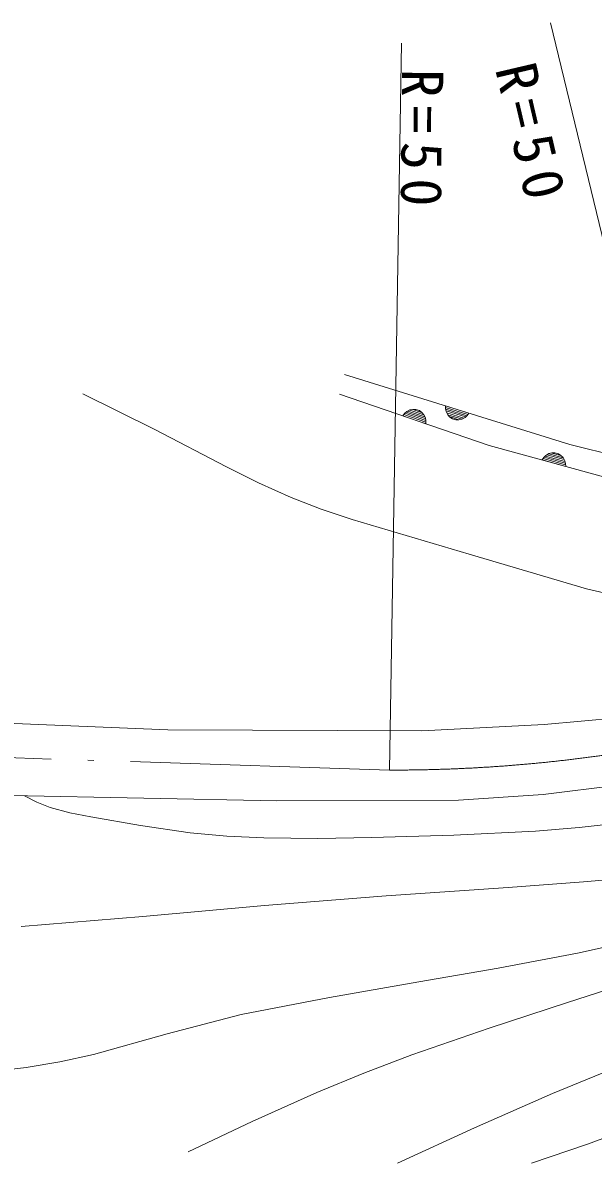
# Model space of a CAD drawing. Units: millimetres, scale not verified. Extents: x 59754 to 699754, y 6644 to 366644.
# Drawn here: x 314192 to 337508, y 245126 to 291753 of the extents above; entities that cross this region are included whole.
import ezdxf

# ---------------------------------------------------------------- set-up
doc = ezdxf.new("R2010")
doc.units = ezdxf.units.MM
doc.header["$LTSCALE"] = 1000
doc.linetypes.add('LONG_DASHED_DOTTED', pattern=[15.25, 12, -1.5, 0.25, -1.5])
doc.layers.add('S-SUV', color=7, linetype='Continuous', lineweight=13)
doc.styles.add('ＭＳ ゴシック', font='')
doc.styles.get('ＭＳ ゴシック').set_extended_font_data('MS Gothic')

msp = doc.modelspace()

# ---------------------------------------------------------------- linework, layer by layer
at = {"layer": 'S-SUV'}
for p, q in [((335761, 291753), (342797, 262697)), ((329677, 290925), (329181, 261199)), ((336556, 274510), (327344, 277369)), ((316647, 276584), (319587, 275123)), ((327132, 276571), (333262, 274477)), ((331474, 275967), (331472, 276088)), ((331472, 276088), (332427, 275791)), ((329724, 275686), (329799, 275782)), ((330670, 275363), (329724, 275686)), ((329768, 275737), (330667, 275430)), ((329799, 275782), (329885, 275856)), ((330663, 275497), (329812, 275788)), ((329867, 275835), (330646, 275569)), ((329885, 275856), (330013, 275928)), ((330623, 275643), (329935, 275878)), ((330012, 275918), (330584, 275722)), ((330013, 275928), (330136, 275949)), ((330136, 275949), (330259, 275947)), ((330493, 275819), (330141, 275940)), ((330259, 275947), (330406, 275897)), ((330406, 275897), (330505, 275823)), ((330505, 275823), (330590, 275731)), ((330590, 275731), (330647, 275595)), ((330647, 275595), (330672, 275484)), ((331502, 275856), (331474, 275967)), ((332385, 275739), (331478, 276020)), ((331483, 275953), (332342, 275687)), ((331563, 275722), (331502, 275856)), ((332288, 275638), (331503, 275882)), ((331527, 275809), (332222, 275593)), ((331650, 275632), (331563, 275722)), ((332146, 275551), (331568, 275731)), ((331751, 275561), (331650, 275632)), ((331662, 275636), (332018, 275526)), ((332271, 275617), (332145, 275541)), ((332355, 275693), (332271, 275617)), ((332427, 275791), (332355, 275693)), ((319587, 275123), (322517, 273600)), ((330672, 275484), (330670, 275363)), ((331899, 275515), (331751, 275561)), ((332023, 275516), (331899, 275515)), ((332145, 275541), (332023, 275516)), ((333262, 274477), (338542, 273021)), ((335693, 274141), (335815, 274170)), ((335815, 274170), (335939, 274175)), ((335939, 274175), (336088, 274133)), ((341911, 273194), (336556, 274510)), ((335420, 273882), (335489, 273982)), ((336384, 273616), (335420, 273882)), ((335460, 273936), (336376, 273683)), ((335489, 273982), (335570, 274061)), ((336369, 273750), (335501, 273989)), ((335554, 274040), (336347, 273821)), ((335570, 274061), (335693, 274141)), ((336320, 273893), (335619, 274087)), ((335693, 274131), (336276, 273970)), ((336180, 274062), (335821, 274161)), ((336088, 274133), (336191, 274066)), ((336191, 274066), (336281, 273979)), ((336281, 273979), (336346, 273847)), ((336346, 273847), (336378, 273737)), ((336378, 273737), (336384, 273616)), ((322517, 273600), (323832, 272941)), ((323832, 272941), (325168, 272339)), ((325168, 272339), (326395, 271867)), ((326395, 271867), (327654, 271447)), ((327654, 271447), (332443, 270028)), ((332443, 270028), (337231, 268607)), ((337231, 268607), (338819, 268240)), ((287264, 264208), (320115, 262839)), ((330502, 262806), (335501, 263068)), ((335501, 263068), (339230, 263402)), ((320115, 262839), (330502, 262806)), ((339398, 260688), (335462, 260197)), ((335462, 260197), (331999, 259969)), ((324581, 259936), (313699, 260165)), ((314263, 260153), (314772, 259884)), ((314772, 259884), (315304, 259672)), ((331999, 259969), (324581, 259936)), ((315304, 259672), (316121, 259454)), ((316121, 259454), (316970, 259291)), ((316970, 259291), (319004, 258930)), ((319004, 258930), (321034, 258630)), ((335147, 258703), (336929, 258846)), ((336929, 258846), (338702, 259049)), ((321034, 258630), (322535, 258501)), ((322535, 258501), (324051, 258431)), ((324051, 258431), (326250, 258404)), ((326250, 258404), (328462, 258437)), ((328462, 258437), (331808, 258540)), ((331808, 258540), (335147, 258703)), ((337117, 256626), (340204, 256915)), ((334033, 256398), (337117, 256626)), ((324071, 255661), (329043, 256058)), ((329043, 256058), (334033, 256398)), ((319096, 255216), (324071, 255661)), ((314122, 254798), (319096, 255216)), ((336865, 253717), (339275, 254247)), ((333629, 253097), (336865, 253717)), ((330380, 252535), (333629, 253097)), ((336458, 251697), (340144, 252878)), ((326736, 251900), (330380, 252535)), ((323115, 251207), (326736, 251900)), ((333262, 250652), (336458, 251697)), ((320093, 250418), (323115, 251207)), ((317084, 249570), (320093, 250418)), ((330098, 249553), (333262, 250652)), ((315707, 249276), (317084, 249570)), ((328136, 248813), (330098, 249553)), ((312708, 248837), (314327, 249043)), ((314327, 249043), (315707, 249276)), ((335851, 247978), (338412, 249029)), ((326206, 248020), (328136, 248813)), ((323565, 246831), (326206, 248020)), ((332659, 246577), (335851, 247978)), ((320947, 245587), (323565, 246831)), ((337271, 245907), (339530, 246743)), ((329503, 245126), (332659, 246577)), ((334990, 245126), (337271, 245907))]:
    msp.add_line(p, q, dxfattribs=at)
at = {"layer": 'S-SUV', "linetype": 'LONG_DASHED_DOTTED'}
msp.add_line((288116, 262538), (329181, 261199), dxfattribs=at)
msp.add_arc((329328, 322463), 61264, 269.86195, 282.70045, dxfattribs=at)

# ---------------------------------------------------------------- texts
at = {"layer": 'S-SUV', "char_height": 1686, "attachment_point": 7, "style": 'ＭＳ ゴシック'}
for insert, rotation in [((333465, 289872), 283.2), ((329671, 289872), 269.5)]:
    msp.add_mtext('\\T1.3;R=50', dxfattribs=dict(at, insert=insert, rotation=rotation))

doc.saveas('drawing.dxf')
